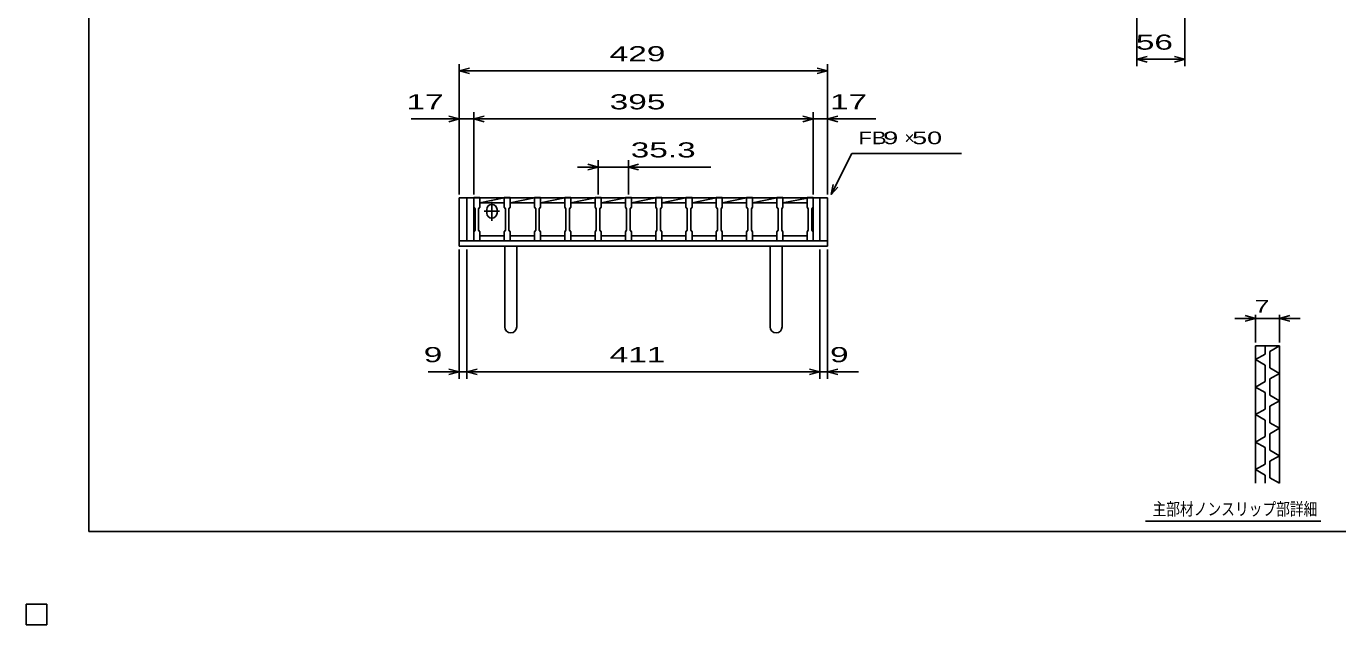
# Model space of a CAD drawing. Units: millimetres, scale not verified. Extents: x -1456 to 1385, y -1026 to 843.
# Drawn here: x -1456 to 71, y -1026 to -329 of the extents above; entities that cross this region are included whole.
import ezdxf
from ezdxf.enums import TextEntityAlignment as Align

# ---------------------------------------------------------------- set-up
doc = ezdxf.new("R2010")
doc.units = ezdxf.units.MM
doc.header["$LTSCALE"] = 8
for name, color, linetype, lineweight in [('0_2', 150, 'Continuous', 25), ('16', 3, 'Continuous', 25), ('19', 6, 'Continuous', 25), ('22', 4, 'Continuous', 25), ('24', 2, 'Continuous', 25), ('32', 4, 'Continuous', 25)]:
    doc.layers.add(name, color=color, linetype=linetype, lineweight=lineweight)
doc.styles.add('ベクトル', font='')
doc.styles.get('ベクトル').set_extended_font_data('ベクトル')

msp = doc.modelspace()

# ---------------------------------------------------------------- linework, layer by layer
at = {"layer": '0_2'}
for p, q in [((-1383.2, -917.2), (-1383.2, 842.8)), ((1384.8, -917.2), (-1383.2, -917.2)), ((-1432, -1002), (-1456, -1002)), ((-1456, -1002), (-1456, -1026)), ((-1432, -1002), (-1456, -1002)), ((-1456, -1002), (-1456, -1026)), ((-1432, -1002), (-1456, -1002)), ((-1456, -1002), (-1456, -1026)), ((-1432, -1002), (-1456, -1002)), ((-1456, -1002), (-1456, -1026)), ((-1432, -1002), (-1456, -1002)), ((-1456, -1002), (-1456, -1026)), ((-1432, -1026), (-1432, -1002)), ((-1432, -1026), (-1432, -1002)), ((-1432, -1026), (-1432, -1002)), ((-1432, -1026), (-1432, -1002)), ((-1432, -1026), (-1432, -1002)), ((-1456, -1026), (-1432, -1026)), ((-1456, -1026), (-1432, -1026)), ((-1456, -1026), (-1432, -1026)), ((-1456, -1026), (-1432, -1026)), ((-1456, -1026), (-1432, -1026))]:
    msp.add_line(p, q, dxfattribs=at)
at = {"layer": '16'}
for p, q in [((-935, -529), (-935, -528.3)), ((-935, -528.3), (-928, -528.3)), ((-935, -529), (-935, -539.5)), ((-928, -529), (-935, -529)), ((-935, -529), (-935, -573)), ((-928, -528.3), (-928, -529)), ((-928, -539.5), (-928, -529)), ((-928, -529), (-899.7, -529)), ((-928, -534.5), (-899.7, -529)), ((-913.85, -555.5), (-913.85, -533.5)), ((-899.7, -529), (-899.7, -528.3)), ((-899.7, -528.3), (-892.7, -528.3)), ((-899.7, -529), (-899.7, -539.5)), ((-892.7, -529), (-899.7, -529)), ((-892.7, -528.3), (-892.7, -529)), ((-892.7, -539.5), (-892.7, -529)), ((-892.7, -529), (-864.4, -529)), ((-892.7, -534.5), (-864.4, -529)), ((-864.4, -529), (-864.4, -528.3)), ((-864.4, -528.3), (-857.4, -528.3)), ((-864.4, -529), (-864.4, -539.5)), ((-857.4, -529), (-864.4, -529)), ((-857.4, -528.3), (-857.4, -529)), ((-857.4, -539.5), (-857.4, -529)), ((-857.4, -529), (-829.1, -529)), ((-857.4, -534.5), (-829.1, -529)), ((-829.1, -529), (-829.1, -528.3)), ((-829.1, -528.3), (-822.1, -528.3)), ((-829.1, -529), (-829.1, -539.5)), ((-822.1, -529), (-829.1, -529)), ((-822.1, -528.3), (-822.1, -529)), ((-822.1, -539.5), (-822.1, -529)), ((-822.1, -529), (-793.8, -529)), ((-822.1, -534.5), (-793.8, -529)), ((-793.8, -529), (-793.8, -528.3)), ((-793.8, -528.3), (-786.8, -528.3)), ((-793.8, -529), (-793.8, -539.5)), ((-786.8, -529), (-793.8, -529)), ((-786.8, -528.3), (-786.8, -529)), ((-786.8, -539.5), (-786.8, -529)), ((-786.8, -529), (-758.5, -529)), ((-786.8, -534.5), (-758.5, -529)), ((-758.5, -529), (-758.5, -528.3)), ((-758.5, -528.3), (-751.5, -528.3)), ((-758.5, -529), (-758.5, -539.5)), ((-751.5, -529), (-758.5, -529)), ((-751.5, -528.3), (-751.5, -529)), ((-751.5, -539.5), (-751.5, -529)), ((-751.5, -529), (-723.2, -529)), ((-751.5, -534.5), (-723.2, -529)), ((-723.2, -529), (-723.2, -528.3)), ((-723.2, -528.3), (-716.2, -528.3)), ((-723.2, -529), (-723.2, -539.5)), ((-716.2, -529), (-723.2, -529)), ((-716.2, -528.3), (-716.2, -529)), ((-716.2, -539.5), (-716.2, -529)), ((-716.2, -529), (-687.9, -529)), ((-716.2, -534.5), (-687.9, -529)), ((-687.9, -529), (-687.9, -528.3)), ((-687.9, -528.3), (-680.9, -528.3)), ((-687.9, -529), (-687.9, -539.5)), ((-680.9, -529), (-687.9, -529)), ((-680.9, -528.3), (-680.9, -529)), ((-680.9, -539.5), (-680.9, -529)), ((-680.9, -529), (-652.6, -529)), ((-680.9, -534.5), (-652.6, -529)), ((-652.6, -529), (-652.6, -528.3)), ((-652.6, -528.3), (-645.6, -528.3)), ((-652.6, -529), (-652.6, -539.5)), ((-645.6, -529), (-652.6, -529)), ((-645.6, -528.3), (-645.6, -529)), ((-645.6, -539.5), (-645.6, -529)), ((-645.6, -529), (-617.3, -529)), ((-645.6, -534.5), (-617.3, -529)), ((-617.3, -529), (-617.3, -528.3)), ((-617.3, -528.3), (-610.3, -528.3)), ((-617.3, -529), (-617.3, -539.5)), ((-610.3, -529), (-617.3, -529)), ((-610.3, -528.3), (-610.3, -529)), ((-610.3, -539.5), (-610.3, -529)), ((-610.3, -529), (-582, -529)), ((-610.3, -534.5), (-582, -529)), ((-582, -529), (-582, -528.3)), ((-582, -528.3), (-575, -528.3)), ((-582, -529), (-582, -539.5)), ((-575, -529), (-582, -529)), ((-575, -528.3), (-575, -529)), ((-575, -539.5), (-575, -529)), ((-575, -529), (-547, -529)), ((-575, -534.5), (-547, -529.058)), ((-547, -529), (-547, -528.3)), ((-547, -528.3), (-540, -528.3)), ((-547, -529), (-547, -539.5)), ((-540, -529), (-547, -529)), ((-540, -528.3), (-540, -529)), ((-540, -539.5), (-540, -529)), ((-540, -573), (-540, -529)), ((-935, -539.5), (-933.5, -541.5)), ((-933.5, -541.5), (-933.5, -566.5)), ((-929.5, -541.5), (-928, -539.5)), ((-929.5, -566.5), (-929.5, -541.5)), ((-928, -534.5), (-899.7, -534.5)), ((-922.85, -544.5), (-904.85, -544.5)), ((-919.85, -546.5), (-919.85, -542.5)), ((-907.85, -546.5), (-907.85, -542.5)), ((-899.7, -539.5), (-898.2, -541.5)), ((-898.2, -541.5), (-898.2, -566.5)), ((-894.2, -541.5), (-892.7, -539.5)), ((-894.2, -566.5), (-894.2, -541.5)), ((-892.7, -534.5), (-864.4, -534.5)), ((-864.4, -539.5), (-862.9, -541.5)), ((-862.9, -541.5), (-862.9, -566.5)), ((-858.9, -541.5), (-857.4, -539.5)), ((-858.9, -566.5), (-858.9, -541.5)), ((-857.4, -534.5), (-829.1, -534.5)), ((-829.1, -539.5), (-827.6, -541.5)), ((-827.6, -541.5), (-827.6, -566.5)), ((-823.6, -541.5), (-822.1, -539.5)), ((-823.6, -566.5), (-823.6, -541.5)), ((-822.1, -534.5), (-793.8, -534.5)), ((-793.8, -539.5), (-792.3, -541.5)), ((-792.3, -541.5), (-792.3, -566.5)), ((-788.3, -541.5), (-786.8, -539.5)), ((-788.3, -566.5), (-788.3, -541.5)), ((-786.8, -534.5), (-758.5, -534.5)), ((-758.5, -539.5), (-757, -541.5)), ((-757, -541.5), (-757, -566.5)), ((-753, -541.5), (-751.5, -539.5)), ((-753, -566.5), (-753, -541.5)), ((-751.5, -534.5), (-723.2, -534.5)), ((-723.2, -539.5), (-721.7, -541.5)), ((-721.7, -541.5), (-721.7, -566.5)), ((-717.7, -541.5), (-716.2, -539.5)), ((-717.7, -566.5), (-717.7, -541.5)), ((-716.2, -534.5), (-687.9, -534.5)), ((-687.9, -539.5), (-686.4, -541.5)), ((-686.4, -541.5), (-686.4, -566.5)), ((-682.4, -541.5), (-680.9, -539.5)), ((-682.4, -566.5), (-682.4, -541.5)), ((-680.9, -534.5), (-652.6, -534.5)), ((-652.6, -539.5), (-651.1, -541.5)), ((-651.1, -541.5), (-651.1, -566.5)), ((-647.1, -541.5), (-645.6, -539.5)), ((-647.1, -566.5), (-647.1, -541.5)), ((-645.6, -534.5), (-617.3, -534.5)), ((-617.3, -539.5), (-615.8, -541.5)), ((-615.8, -541.5), (-615.8, -566.5)), ((-611.8, -541.5), (-610.3, -539.5)), ((-611.8, -566.5), (-611.8, -541.5)), ((-610.3, -534.5), (-582, -534.5)), ((-582, -539.5), (-580.5, -541.5)), ((-580.5, -541.5), (-580.5, -566.5)), ((-576.5, -541.5), (-575, -539.5)), ((-576.5, -566.5), (-576.5, -541.5)), ((-575, -534.5), (-547, -534.5)), ((-547, -539.5), (-545.5, -541.5)), ((-545.5, -541.5), (-545.5, -566.5)), ((-541.5, -541.5), (-540, -539.5)), ((-541.5, -566.5), (-541.5, -541.5)), ((-933.5, -566.5), (-935, -568.5)), ((-935, -568.5), (-935, -579)), ((-935, -579), (-928, -579)), ((-928, -568.5), (-929.5, -566.5)), ((-928, -579), (-928, -568.5)), ((-928, -573), (-899.7, -573)), ((-898.2, -566.5), (-899.7, -568.5)), ((-899.7, -568.5), (-899.7, -579)), ((-899.7, -579), (-892.7, -579)), ((-892.7, -568.5), (-894.2, -566.5)), ((-892.7, -579), (-892.7, -568.5)), ((-892.7, -573), (-864.4, -573)), ((-862.9, -566.5), (-864.4, -568.5)), ((-864.4, -568.5), (-864.4, -579)), ((-864.4, -579), (-857.4, -579)), ((-857.4, -568.5), (-858.9, -566.5)), ((-857.4, -579), (-857.4, -568.5)), ((-857.4, -573), (-829.1, -573)), ((-827.6, -566.5), (-829.1, -568.5)), ((-829.1, -568.5), (-829.1, -579)), ((-829.1, -579), (-822.1, -579)), ((-822.1, -568.5), (-823.6, -566.5)), ((-822.1, -579), (-822.1, -568.5)), ((-822.1, -573), (-793.8, -573)), ((-792.3, -566.5), (-793.8, -568.5)), ((-793.8, -568.5), (-793.8, -579)), ((-793.8, -579), (-786.8, -579)), ((-786.8, -568.5), (-788.3, -566.5)), ((-786.8, -579), (-786.8, -568.5)), ((-786.8, -573), (-758.5, -573)), ((-757, -566.5), (-758.5, -568.5)), ((-758.5, -568.5), (-758.5, -579)), ((-758.5, -579), (-751.5, -579)), ((-751.5, -568.5), (-753, -566.5)), ((-751.5, -579), (-751.5, -568.5)), ((-751.5, -573), (-723.2, -573)), ((-721.7, -566.5), (-723.2, -568.5)), ((-723.2, -568.5), (-723.2, -579)), ((-723.2, -579), (-716.2, -579)), ((-716.2, -568.5), (-717.7, -566.5)), ((-716.2, -579), (-716.2, -568.5)), ((-716.2, -573), (-687.9, -573)), ((-686.4, -566.5), (-687.9, -568.5)), ((-687.9, -568.5), (-687.9, -579)), ((-687.9, -579), (-680.9, -579)), ((-680.9, -568.5), (-682.4, -566.5)), ((-680.9, -579), (-680.9, -568.5)), ((-680.9, -573), (-652.6, -573)), ((-651.1, -566.5), (-652.6, -568.5)), ((-652.6, -568.5), (-652.6, -579)), ((-652.6, -579), (-645.6, -579)), ((-645.6, -568.5), (-647.1, -566.5)), ((-645.6, -579), (-645.6, -568.5)), ((-645.6, -573), (-617.3, -573)), ((-615.8, -566.5), (-617.3, -568.5)), ((-617.3, -568.5), (-617.3, -579)), ((-617.3, -579), (-610.3, -579)), ((-610.3, -568.5), (-611.8, -566.5)), ((-610.3, -579), (-610.3, -568.5)), ((-610.3, -573), (-582, -573)), ((-580.5, -566.5), (-582, -568.5)), ((-582, -568.5), (-582, -579)), ((-582, -579), (-575, -579)), ((-575, -568.5), (-576.5, -566.5)), ((-575, -579), (-575, -568.5)), ((-575, -573), (-547, -573)), ((-545.5, -566.5), (-547, -568.5)), ((-547, -568.5), (-547, -579)), ((-547, -579), (-540, -579)), ((-540, -568.5), (-541.5, -566.5)), ((-540, -579), (-540, -568.5)), ((-1432, -1002), (-1456, -1002)), ((-1456, -1002), (-1456, -1026)), ((-1432, -1002), (-1456, -1002)), ((-1456, -1002), (-1456, -1026)), ((-1432, -1002), (-1456, -1002)), ((-1456, -1002), (-1456, -1026)), ((-1432, -1002), (-1456, -1002)), ((-1456, -1002), (-1456, -1026)), ((-1432, -1002), (-1456, -1002)), ((-1456, -1002), (-1456, -1026)), ((-1432, -1026), (-1432, -1002)), ((-1432, -1026), (-1432, -1002)), ((-1432, -1026), (-1432, -1002)), ((-1432, -1026), (-1432, -1002)), ((-1432, -1026), (-1432, -1002)), ((-1456, -1026), (-1432, -1026)), ((-1456, -1026), (-1432, -1026)), ((-1456, -1026), (-1432, -1026)), ((-1456, -1026), (-1432, -1026)), ((-1456, -1026), (-1432, -1026))]:
    msp.add_line(p, q, dxfattribs=at)
for centre, start, end in [((-913.85, -542.5), 0, 180), ((-913.85, -546.5), 180, 0)]:
    msp.add_arc(centre, 6, start, end, dxfattribs=at)
at = {"layer": '19'}
for p, q in [((-935, -529), (-952, -529)), ((-952, -529), (-952, -585)), ((-943, -579), (-943, -529)), ((-523, -529), (-540, -529)), ((-532, -529), (-532, -579)), ((-523, -585), (-523, -529)), ((-943, -579), (-952, -579)), ((-532, -579), (-943, -579)), ((-532, -579), (-523, -579)), ((-952, -585), (-523, -585)), ((-899, -585), (-899, -679)), ((-885, -679), (-885, -585)), ((-590, -585), (-590, -679)), ((-576, -679), (-576, -585))]:
    msp.add_line(p, q, dxfattribs=at)
for centre in [(-892, -679), (-583, -679)]:
    msp.add_arc(centre, 7, 180, 0, dxfattribs=at)
at = {"layer": '22'}
for p, q in [((-163, -375.5), (-163, -191.5)), ((-107, -375.5), (-107, -319.5)), ((-163, -367.5), (-151, -364.3)), ((-107, -367.5), (-119, -364.3)), ((-952, -525), (-952, -373)), ((-952, -381), (-940, -377.8)), ((-940, -384.2), (-952, -381)), ((-952, -381), (-523, -381)), ((-523, -381), (-535, -377.8)), ((-535, -384.2), (-523, -381)), ((-523, -525), (-523, -373)), ((-151, -370.7), (-163, -367.5)), ((-163, -367.5), (-107, -367.5)), ((-119, -370.7), (-107, -367.5)), ((-1008, -437), (-952, -437)), ((-952, -437), (-964, -433.8)), ((-964, -440.2), (-952, -437)), ((-952, -525), (-952, -429)), ((-952, -437), (-935, -437)), ((-935, -525), (-935, -429)), ((-935, -437), (-923, -433.8)), ((-923, -440.2), (-935, -437)), ((-935, -437), (-540, -437)), ((-540, -437), (-552, -433.8)), ((-552, -440.2), (-540, -437)), ((-540, -525), (-540, -429)), ((-540, -437), (-523, -437)), ((-523, -525), (-523, -429)), ((-523, -437), (-511, -433.8)), ((-511, -440.2), (-523, -437)), ((-523, -437), (-467, -437)), ((-790.3, -525), (-790.3, -485)), ((-755, -485), (-755, -525)), ((-519, -525), (-495, -477)), ((-495, -477), (-367, -477)), ((-790.3, -493), (-814.3, -493)), ((-790.3, -493), (-802.3, -489.8)), ((-802.3, -496.2), (-790.3, -493)), ((-790.3, -493), (-755, -493)), ((-755, -493), (-743, -489.8)), ((-743, -496.2), (-755, -493)), ((-755, -493), (-659, -493)), ((-519, -525), (-516.6, -513.32)), ((-519, -525), (-511, -516.2)), ((-952, -739.4), (-952, -589)), ((-943, -739.4), (-943, -589)), ((-532, -739.4), (-532, -589)), ((-523, -739.4), (-523, -589)), ((-988, -731.4), (-952, -731.4)), ((-952, -731.4), (-964, -728.2)), ((-964, -734.6), (-952, -731.4)), ((-952, -731.4), (-943, -731.4)), ((-943, -731.4), (-931, -728.2)), ((-931, -734.6), (-943, -731.4)), ((-943, -731.4), (-532, -731.4)), ((-532, -731.4), (-544, -728.2)), ((-544, -734.6), (-532, -731.4)), ((-532, -731.4), (-523, -731.4)), ((-523, -731.4), (-511, -728.2)), ((-511, -734.6), (-523, -731.4)), ((-523, -731.4), (-487, -731.4))]:
    msp.add_line(p, q, dxfattribs=at)
at = {"layer": '22', "color": 2}
for p, q in [((-1432, -1002), (-1456, -1002)), ((-1456, -1002), (-1456, -1026)), ((-1432, -1002), (-1456, -1002)), ((-1456, -1002), (-1456, -1026)), ((-1432, -1002), (-1456, -1002)), ((-1456, -1002), (-1456, -1026)), ((-1432, -1026), (-1432, -1002)), ((-1432, -1026), (-1432, -1002)), ((-1432, -1026), (-1432, -1002)), ((-1456, -1026), (-1432, -1026)), ((-1456, -1026), (-1432, -1026)), ((-1456, -1026), (-1432, -1026))]:
    msp.add_line(p, q, dxfattribs=at)
at = {"layer": '24', "color": 4}
for p, q in [((-1432, -1002), (-1456, -1002)), ((-1456, -1002), (-1456, -1026)), ((-1432, -1002), (-1456, -1002)), ((-1456, -1002), (-1456, -1026)), ((-1432, -1002), (-1456, -1002)), ((-1456, -1002), (-1456, -1026)), ((-1432, -1026), (-1432, -1002)), ((-1432, -1026), (-1432, -1002)), ((-1432, -1026), (-1432, -1002)), ((-1456, -1026), (-1432, -1026)), ((-1456, -1026), (-1432, -1026)), ((-1456, -1026), (-1432, -1026))]:
    msp.add_line(p, q, dxfattribs=at)
at = {"layer": '32'}
for p, q in [((-24.8, -669.2), (-48.8, -669.2)), ((-24.8, -669.2), (-36.8, -666)), ((-36.8, -672.4), (-24.8, -669.2)), ((-24.8, -697.2), (-24.8, -665.2)), ((-24.8, -669.2), (3.2, -669.2)), ((3.2, -665.2), (3.2, -697.2)), ((3.2, -669.2), (15.2, -666)), ((15.2, -672.4), (3.2, -669.2)), ((3.2, -669.2), (27.2, -669.2)), ((-24.8, -701.2), (3.2, -701.2)), ((-24.8, -861.2), (-24.8, -701.2)), ((-13.6, -701.2), (-13.6, -710.8)), ((3.2, -701.2), (-8, -707.6)), ((3.2, -701.2), (3.2, -861.2)), ((-13.6, -710.8), (-24.8, -717.2)), ((-24.8, -717.2), (-13.6, -723.6)), ((-8, -707.6), (-8, -726.8)), ((-13.6, -723.6), (-13.6, -742.8)), ((-8, -726.8), (3.2, -733.2)), ((-13.6, -742.8), (-24.8, -749.2)), ((3.2, -733.2), (-8, -739.6)), ((-8, -739.6), (-8, -758.8)), ((-24.8, -749.2), (-13.6, -755.6)), ((-13.6, -755.6), (-13.6, -774.8)), ((-8, -758.8), (3.2, -765.2)), ((-13.6, -774.8), (-24.8, -781.2)), ((3.2, -765.2), (-8, -771.6)), ((-8, -771.6), (-8, -790.8)), ((-24.8, -781.2), (-13.6, -787.6)), ((-13.6, -787.6), (-13.6, -806.8)), ((-8, -790.8), (3.2, -797.2)), ((-13.6, -806.8), (-24.8, -813.2)), ((3.2, -797.2), (-8, -803.6)), ((-8, -803.6), (-8, -822.8)), ((-24.8, -813.2), (-13.6, -819.6)), ((-13.6, -819.6), (-13.6, -838.8)), ((-8, -822.8), (3.2, -829.2)), ((-13.6, -838.8), (-24.8, -845.2)), ((3.2, -829.2), (-8, -835.6)), ((-8, -835.6), (-8, -854.8)), ((-24.8, -845.2), (-13.6, -851.6)), ((-13.6, -851.6), (-13.6, -861.2)), ((-8, -854.8), (3.2, -861.2)), ((51.2, -905.2), (-152.8, -905.2)), ((-1432, -1002), (-1456, -1002)), ((-1456, -1002), (-1456, -1026)), ((-1432, -1002), (-1456, -1002)), ((-1456, -1002), (-1456, -1026)), ((-1432, -1002), (-1456, -1002)), ((-1456, -1002), (-1456, -1026)), ((-1432, -1002), (-1456, -1002)), ((-1456, -1002), (-1456, -1026)), ((-1432, -1002), (-1456, -1002)), ((-1456, -1002), (-1456, -1026)), ((-1432, -1026), (-1432, -1002)), ((-1432, -1026), (-1432, -1002)), ((-1432, -1026), (-1432, -1002)), ((-1432, -1026), (-1432, -1002)), ((-1432, -1026), (-1432, -1002)), ((-1456, -1026), (-1432, -1026)), ((-1456, -1026), (-1432, -1026)), ((-1456, -1026), (-1432, -1026)), ((-1456, -1026), (-1432, -1026)), ((-1456, -1026), (-1432, -1026))]:
    msp.add_line(p, q, dxfattribs=at)

# ---------------------------------------------------------------- texts
at = {"layer": '22', "color": 2, "style": 'ベクトル'}
for s, height, width, p in [(' 56 ', 17.6, 1.65, (-175, -347.5)), (' 429 ', 17.6, 1.65, (-787.5, -361)), (' 17 ', 17.6, 1.65, (-1024, -417)), (' 395 ', 17.6, 1.65, (-787.5, -417)), (' 17 ', 17.6, 1.65, (-531, -417)), ('FB', 14.66, 1.3, (-487, -459)), (' 9 ', 14.66, 1.6, (-467, -459)), (' 50 ', 14.66, 1.6, (-433.4, -459)), (' 35.3 ', 17.6, 1.65, (-763, -473)), (' 9 ', 17.6, 1.65, (-1004, -711.4)), (' 9 ', 17.6, 1.65, (-531, -711.4)), (' 411 ', 17.6, 1.65, (-787.5, -711.4))]:
    msp.add_text(s, height=height, dxfattribs=dict(at, width=width)).set_placement(p, align=Align.MIDDLE_LEFT)
msp.add_text('×', height=14.66, dxfattribs=at).set_placement((-433.4, -459), align=Align.MIDDLE_LEFT)
at = {"layer": '32', "color": 2, "style": 'ベクトル'}
for s, width, p in [(' 7 ', 1.6, (-34.8, -655.2)), ('主部材ノンスリップ部詳細', 0.8, (-144.8, -891.2))]:
    msp.add_text(s, height=14.66, dxfattribs=dict(at, width=width)).set_placement(p, align=Align.MIDDLE_LEFT)

doc.saveas('drawing.dxf')
